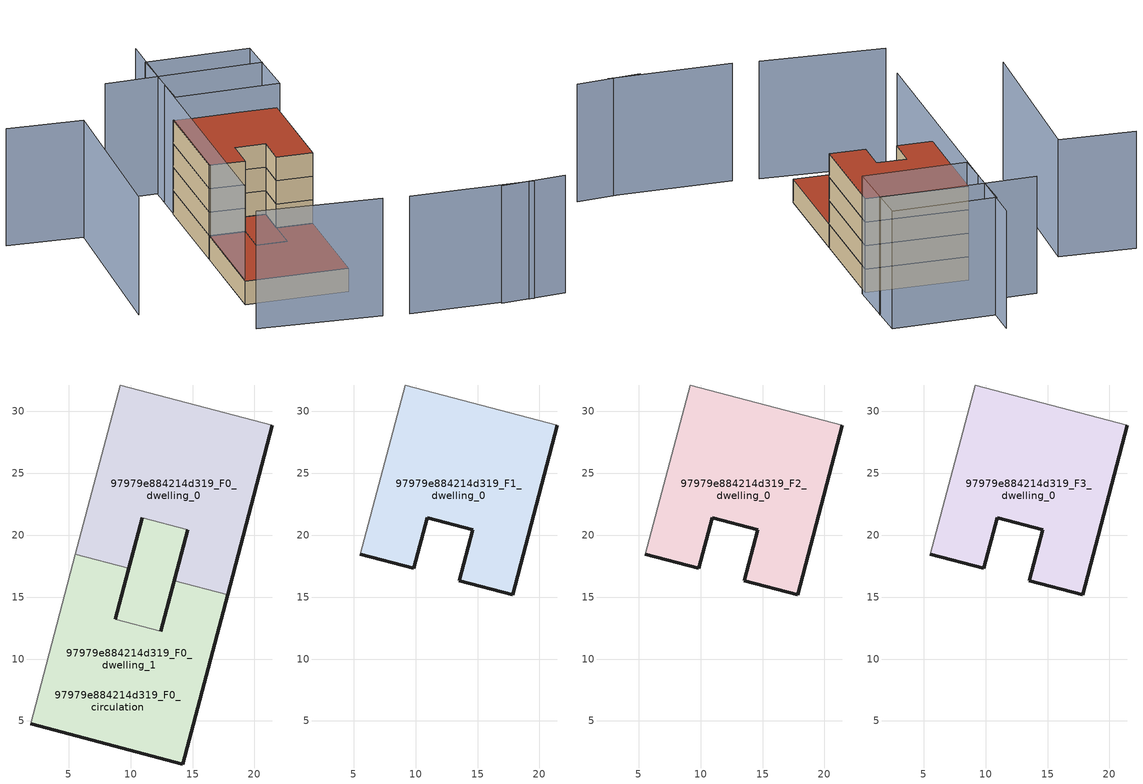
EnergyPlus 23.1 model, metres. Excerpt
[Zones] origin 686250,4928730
97979e884214d319_F0_dwelling_0
 floor ground (EU_floor_Construction): 14.61,20.44 13.53,16.34 12.44,12.24 8.75,13.21 10.93,21.42 z0; 21.45,28.87 17.83,15.2 13.53,16.34 14.61,20.44 10.93,21.42 9.84,17.32 5.54,18.46 9.16,32.13 z0
 wall outside (EU_wall_Construction): 9.84,17.32 10.93,21.42 / 14.61,20.44 13.53,16.34 / 17.83,15.2 21.45,28.87 z0:3
 wall adiabatic (EU_wall_Construction): 21.45,28.87 9.16,32.13 5.54,18.46 z0:3
 wall to 97979e884214d319_F0_dwelling_1 (EU_wall_Construction): 5.54,18.46 9.84,17.32 / 13.53,16.34 17.83,15.2 z0:3
 wall to 97979e884214d319_F0_circulation (EU_wall_Construction): 10.93,21.42 14.61,20.44 z0:3
 roof outside (EU_floor_Construction): 12.44,12.24 13.53,16.34 14.61,20.44 10.93,21.42 8.75,13.21 z3
97979e884214d319_F0_dwelling_1
 floor ground (EU_floor_Construction): 14.61,20.44 13.53,16.34 12.44,12.24 8.75,13.21 10.93,21.42 z0; 17.83,15.2 14.2,1.52 1.91,4.78 5.54,18.46 9.84,17.32 8.75,13.21 12.44,12.24 13.53,16.34 z0
 wall outside (EU_wall_Construction): 1.91,4.78 14.2,1.52 17.83,15.2 / 13.53,16.34 12.44,12.24 / 8.75,13.21 9.84,17.32 z0:3
 wall adiabatic (EU_wall_Construction): 5.54,18.46 1.91,4.78 z0:3
 wall to 97979e884214d319_F0_circulation (EU_wall_Construction): 12.44,12.24 8.75,13.21 z0:3
 roof outside (EU_roof_Construction): 12.44,12.24 13.53,16.34 14.61,20.44 10.93,21.42 8.75,13.21 z3; 14.2,1.52 17.83,15.2 13.53,16.34 12.44,12.24 8.75,13.21 9.84,17.32 5.54,18.46 1.91,4.78 z3
97979e884214d319_F0_circulation
 floor ground (EU_floor_Construction): 14.61,20.44 13.53,16.34 12.44,12.24 8.75,13.21 10.93,21.42 z0; 21.45,28.87 17.83,15.2 13.53,16.34 14.61,20.44 10.93,21.42 9.84,17.32 5.54,18.46 9.16,32.13 z0; 17.83,15.2 14.2,1.52 1.91,4.78 5.54,18.46 9.84,17.32 8.75,13.21 12.44,12.24 13.53,16.34 z0
 wall outside (EU_wall_Construction): 12.44,12.24 14.61,20.44 / 10.93,21.42 8.75,13.21 z0:3
 roof outside (EU_roof_Construction): 17.83,15.2 21.45,28.87 9.16,32.13 5.54,18.46 9.84,17.32 10.93,21.42 14.61,20.44 13.53,16.34 z3; 12.44,12.24 13.53,16.34 14.61,20.44 10.93,21.42 8.75,13.21 z3; 14.2,1.52 17.83,15.2 13.53,16.34 12.44,12.24 8.75,13.21 9.84,17.32 5.54,18.46 1.91,4.78 z3
97979e884214d319_F1_dwelling_0
 floor to 97979e884214d319_F0_dwelling_0 (EU_floor_Construction): 21.45,28.87 17.83,15.2 13.53,16.34 14.61,20.44 10.93,21.42 9.84,17.32 5.54,18.46 9.16,32.13 z3
 wall outside (EU_wall_Construction): 5.54,18.46 9.84,17.32 10.93,21.42 14.61,20.44 13.53,16.34 17.83,15.2 21.45,28.87 z3:6
 wall adiabatic (EU_wall_Construction): 21.45,28.87 9.16,32.13 5.54,18.46 z3:6
97979e884214d319_F2_dwelling_0
 floor to 97979e884214d319_F1_dwelling_0 (EU_floor_Construction): 21.45,28.87 17.83,15.2 13.53,16.34 14.61,20.44 10.93,21.42 9.84,17.32 5.54,18.46 9.16,32.13 z6
 wall outside (EU_wall_Construction): 5.54,18.46 9.84,17.32 10.93,21.42 14.61,20.44 13.53,16.34 17.83,15.2 21.45,28.87 z6:9
 wall adiabatic (EU_wall_Construction): 21.45,28.87 9.16,32.13 5.54,18.46 z6:9
97979e884214d319_F3_dwelling_0
 floor to 97979e884214d319_F2_dwelling_0 (EU_floor_Construction): 21.45,28.87 17.83,15.2 13.53,16.34 14.61,20.44 10.93,21.42 9.84,17.32 5.54,18.46 9.16,32.13 z9
 wall outside (EU_wall_Construction): 5.54,18.46 9.84,17.32 10.93,21.42 14.61,20.44 13.53,16.34 17.83,15.2 21.45,28.87 z9:12
 wall adiabatic (EU_wall_Construction): 21.45,28.87 9.16,32.13 5.54,18.46 z9:12
 roof outside (EU_roof_Construction): 17.83,15.2 21.45,28.87 9.16,32.13 5.54,18.46 9.84,17.32 10.93,21.42 14.61,20.44 13.53,16.34 z12
shading: 16.81,-7.84 31.66,-11.67 / 27.64,-10.97 35.6,-12.23 / -0.86,-2.01 13.79,-6.66 / -12.52,34.61 -3.43,31.9 / -3.43,31.9 -10.29,8.92 / 13.15,46.68 2,5.02 / 23.48,35.29 4.54,39.76 / 21.9,28.85 9.29,31.9 / 9.29,31.9 11.91,42.68 / 11.91,42.68 24.51,39.63 / 24.51,39.63 21.9,28.85 z0:15
[Building]
EU S2 Campaign: North Axis=0; Terrain=City; Solar Distribution=FullExterior
[Site:Location]
Bologna: Latitude=44.5; Longitude=11.25; Time Zone=1; Elevation=37
[SizingPeriod:WeatherFileDays]
AnnualSizingPeriod: Begin Month=1; Begin Day of Month=1; End Month=12; End Day of Month=31; Day of Week for Start Day=Monday; Use Weather File Daylight Saving Period=No; Use Weather File Rain and Snow Indicators=No
[MATERIAL]
EU_InternalMass_Material: Roughness=MediumRough; Thickness=0.1; Conductivity=1; Density=1800; Specific Heat=900; Thermal Absorptance=0.9; Solar Absorptance=0.7; Visible Absorptance=0.7
[MATERIAL:NOMASS] Roughness=MediumRough; Thermal Absorptance=0.9; Solar Absorptance=0.7; Visible Absorptance=0.7
Name | Thermal Resistance
EU_wall_NoMass | 0.937881
EU_roof_NoMass | 0.548572
EU_floor_NoMass | 0.71348
[CONSTRUCTION]
EU_wall_Construction: EU_wall_NoMass
EU_roof_Construction: EU_roof_NoMass
EU_floor_Construction: EU_floor_NoMass
EU_InternalMass_Construction: EU_InternalMass_Material
[ZONE] Type=1; Multiplier=1; Ceiling Height=autocalculate; Floor Area=autocalculate; Part of Total Floor Area=Yes
Name | Volume
97979e884214d319_F0_dwelling_0 | 588.292
97979e884214d319_F1_dwelling_0 | 491.142
97979e884214d319_F2_dwelling_0; 97979e884214d319_F3_dwelling_0 | 491.14
97979e884214d319_F0_dwelling_1 | 588.291
97979e884214d319_F0_circulation | 1079.43
[INTERNALMASS] Construction=EU_InternalMass_Construction
Name | Zone or ZoneList | Surface Area
97979e884214d319_F0_dwelling_0_EU_InternalMass | 97979e884214d319_F0_dwelling_0 | 163.714
97979e884214d319_F0_dwelling_1_EU_InternalMass | 97979e884214d319_F0_dwelling_1 | 163.714
97979e884214d319_F1_dwelling_0_EU_InternalMass | 97979e884214d319_F1_dwelling_0 | 361.328
97979e884214d319_F2_dwelling_0_EU_InternalMass | 97979e884214d319_F2_dwelling_0 | 361.328
97979e884214d319_F3_dwelling_0_EU_InternalMass | 97979e884214d319_F3_dwelling_0 | 361.328
[OTHEREQUIPMENT] Fuel Type=Electricity; Design Level Calculation Method=Watts/Area; Power per Zone Floor Area=1; Fraction Latent=0; Fraction Radiant=0; Fraction Lost=0; Carbon Dioxide Generation Rate=0; EndUse Subcategory=EU_Step8_InternalGains
Name | Zone or ZoneList or Space or SpaceList | Schedule
EU_Step8_InternalGain_97979e884214d319_F0_dwelling_0_f000 | 97979e884214d319_F0_dwelling_0 | EU_Step8_GainSchedule_97979e884214d319_F0_dwelling_0_f000
EU_Step8_InternalGain_97979e884214d319_F0_dwelling_1_f000 | 97979e884214d319_F0_dwelling_1 | EU_Step8_GainSchedule_97979e884214d319_F0_dwelling_1_f000
EU_Step8_InternalGain_97979e884214d319_F1_dwelling_0_f000 | 97979e884214d319_F1_dwelling_0 | EU_Step8_GainSchedule_97979e884214d319_F1_dwelling_0_f000
EU_Step8_InternalGain_97979e884214d319_F2_dwelling_0_f000 | 97979e884214d319_F2_dwelling_0 | EU_Step8_GainSchedule_97979e884214d319_F2_dwelling_0_f000
EU_Step8_InternalGain_97979e884214d319_F3_dwelling_0_f000 | 97979e884214d319_F3_dwelling_0 | EU_Step8_GainSchedule_97979e884214d319_F3_dwelling_0_f000
[ZONEINFILTRATION:DESIGNFLOWRATE]
EU_Circulation_Infiltration_97979e884214d319_F0_circulation: Zone or ZoneList or Space or SpaceList=97979e884214d319_F0_circulation; Schedule=EU_AlwaysOn; Design Flow Rate Calculation Method=Flow/Area; Flow Rate per Floor Area=0.0005; Constant Term Coefficient=1; Temperature Term Coefficient=0; Velocity Term Coefficient=0; Velocity Squared Term Coefficient=0
[ZONEVENTILATION:DESIGNFLOWRATE] Schedule=EU_AlwaysOn; Design Flow Rate Calculation Method=AirChanges/Hour; Air Changes per Hour=0.687892; Ventilation Type=Natural; Fan Pressure Rise=0; Fan Total Efficiency=1; Constant Term Coefficient=1; Temperature Term Coefficient=0; Velocity Term Coefficient=0; Velocity Squared Term Coefficient=0; Minimum Indoor Temperature=-100; Maximum Indoor Temperature=100; Delta Temperature=-100; Minimum Outdoor Temperature=-100; Maximum Outdoor Temperature=100; Maximum Wind Speed=40
Name | Zone or ZoneList or Space or SpaceList
EU_ConstantAir_97979e884214d319_F0_dwelling_0 | 97979e884214d319_F0_dwelling_0
EU_ConstantAir_97979e884214d319_F0_dwelling_1 | 97979e884214d319_F0_dwelling_1
EU_ConstantAir_97979e884214d319_F1_dwelling_0 | 97979e884214d319_F1_dwelling_0
EU_ConstantAir_97979e884214d319_F2_dwelling_0 | 97979e884214d319_F2_dwelling_0
EU_ConstantAir_97979e884214d319_F3_dwelling_0 | 97979e884214d319_F3_dwelling_0
[HVACTEMPLATE:THERMOSTAT] Constant Heating Setpoint=20; Constant Cooling Setpoint=50
EU_HeatOnly_97979e884214d319_F0_dwelling_0; EU_HeatOnly_97979e884214d319_F0_dwelling_1; EU_HeatOnly_97979e884214d319_F1_dwelling_0; EU_HeatOnly_97979e884214d319_F2_dwelling_0; EU_HeatOnly_97979e884214d319_F3_dwelling_0
[HVACTEMPLATE:ZONE:IDEALLOADSAIRSYSTEM] System Availability Schedule=EU_AlwaysOn; Maximum Heating Supply Air Temperature=50; Minimum Cooling Supply Air Temperature=13; Maximum Heating Supply Air Humidity Ratio=0.0156; Minimum Cooling Supply Air Humidity Ratio=0.0077; Heating Limit=NoLimit; Cooling Limit=NoLimit; Heating Availability Schedule=EU_AlwaysOn; Cooling Availability Schedule=EU_CoolingOff; Dehumidification Control Type=ConstantSensibleHeatRatio; Cooling Sensible Heat Ratio=0.7; Dehumidification Setpoint=60; Humidification Control Type=None; Humidification Setpoint=30; Outdoor Air Method=None; Outdoor Air Flow Rate per Person=0.00944; Outdoor Air Flow Rate per Zone Floor Area=0; Outdoor Air Flow Rate per Zone=0; Demand Controlled Ventilation Type=None; Outdoor Air Economizer Type=NoEconomizer; Heat Recovery Type=None; Sensible Heat Recovery Effectiveness=0.7; Latent Heat Recovery Effectiveness=0.65
Name | Template Thermostat
97979e884214d319_F0_dwelling_0 | EU_HeatOnly_97979e884214d319_F0_dwelling_0
97979e884214d319_F0_dwelling_1 | EU_HeatOnly_97979e884214d319_F0_dwelling_1
97979e884214d319_F1_dwelling_0 | EU_HeatOnly_97979e884214d319_F1_dwelling_0
97979e884214d319_F2_dwelling_0 | EU_HeatOnly_97979e884214d319_F2_dwelling_0
97979e884214d319_F3_dwelling_0 | EU_HeatOnly_97979e884214d319_F3_dwelling_0
[SIZING:ZONE] Zone Cooling Design Supply Air Temperature Input Method=SupplyAirTemperature; Zone Cooling Design Supply Air Temperature=13; Zone Heating Design Supply Air Temperature Input Method=SupplyAirTemperature; Zone Heating Design Supply Air Temperature=50; Zone Cooling Design Supply Air Humidity Ratio=0.008; Zone Heating Design Supply Air Humidity Ratio=0.008; Cooling Design Air Flow Method=DesignDay; Cooling Design Air Flow Rate=0; Cooling Minimum Air Flow per Zone Floor Area=0.000762; Cooling Minimum Air Flow=0; Cooling Minimum Air Flow Fraction=0.2; Heating Design Air Flow Method=DesignDay; Heating Design Air Flow Rate=0; Heating Maximum Air Flow per Zone Floor Area=0.002032; Heating Maximum Air Flow=0.141576; Heating Maximum Air Flow Fraction=0.3; Account for Dedicated Outdoor Air System=No; Dedicated Outdoor Air System Control Strategy=NeutralSupplyAir; Dedicated Outdoor Air Low Setpoint Temperature for Design=autosize; Dedicated Outdoor Air High Setpoint Temperature for Design=autosize; Zone Load Sizing Method=Sensible Load Only No Latent Load; Zone Latent Cooling Design Supply Air Humidity Ratio Input Method=HumidityRatioDifference; Zone Cooling Design Supply Air Humidity Ratio Difference=0.005; Zone Latent Heating Design Supply Air Humidity Ratio Input Method=HumidityRatioDifference; Zone Humidification Design Supply Air Humidity Ratio Difference=0.005
97979e884214d319_F0_dwelling_0; 97979e884214d319_F0_dwelling_1; 97979e884214d319_F1_dwelling_0; 97979e884214d319_F2_dwelling_0; 97979e884214d319_F3_dwelling_0
[SCHEDULE:CONSTANT]
Name | Hourly Value
EU_AlwaysOn | 1
EU_CoolingOff | 0
[SCHEDULE:FILE] Column Number=1; Rows to Skip at Top=0; Number of Hours of Data=8760; Column Separator=Comma; Interpolate to Timestep=No; Minutes per Item=60; Adjust Schedule for Daylight Savings=Yes
Name | File
EU_Step8_GainSchedule_97979e884214d319_F0_dwelling_0_f000 | ../../schedules/97979e884214d319/97979e884214d319_F0_dwelling_0_f000_gain.csv
EU_Step8_GainSchedule_97979e884214d319_F0_dwelling_1_f000 | ../../schedules/97979e884214d319/97979e884214d319_F0_dwelling_1_f000_gain.csv
EU_Step8_GainSchedule_97979e884214d319_F1_dwelling_0_f000 | ../../schedules/97979e884214d319/97979e884214d319_F1_dwelling_0_f000_gain.csv
EU_Step8_GainSchedule_97979e884214d319_F2_dwelling_0_f000 | ../../schedules/97979e884214d319/97979e884214d319_F2_dwelling_0_f000_gain.csv
EU_Step8_GainSchedule_97979e884214d319_F3_dwelling_0_f000 | ../../schedules/97979e884214d319/97979e884214d319_F3_dwelling_0_f000_gain.csv
